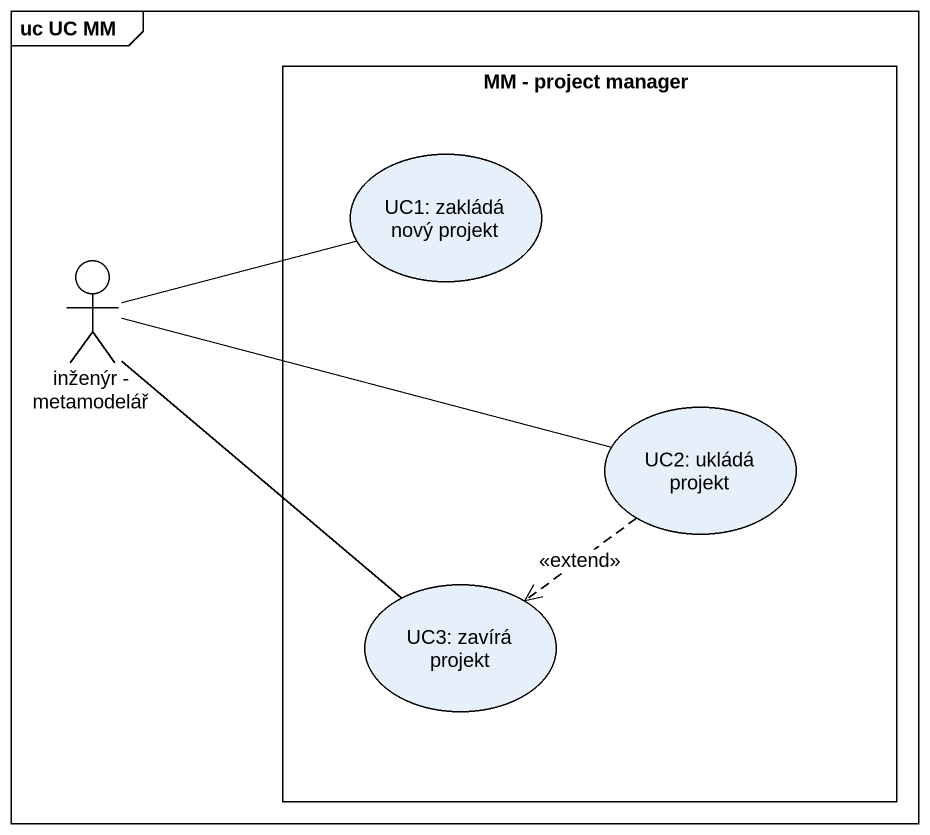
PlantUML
@startuml
mainframe uc UC MM
rectangle "MM - project manager" as MM_project_manager {
  usecase "UC1: zakládá nový projekt" as UC1_zakládá_nový_projekt
  usecase "UC2: ukládá projekt" as UC2_ukládá_projekt
  usecase "UC3: zavírá projekt" as UC3_zavírá_projekt
}
actor "inženýr - metamodelář" as inženýr_metamodelář
inženýr_metamodelář -right- UC1_zakládá_nový_projekt
inženýr_metamodelář -right- UC2_ukládá_projekt
inženýr_metamodelář -- UC3_zavírá_projekt
UC2_ukládá_projekt ..> UC3_zavírá_projekt : <<extend>>
@enduml
